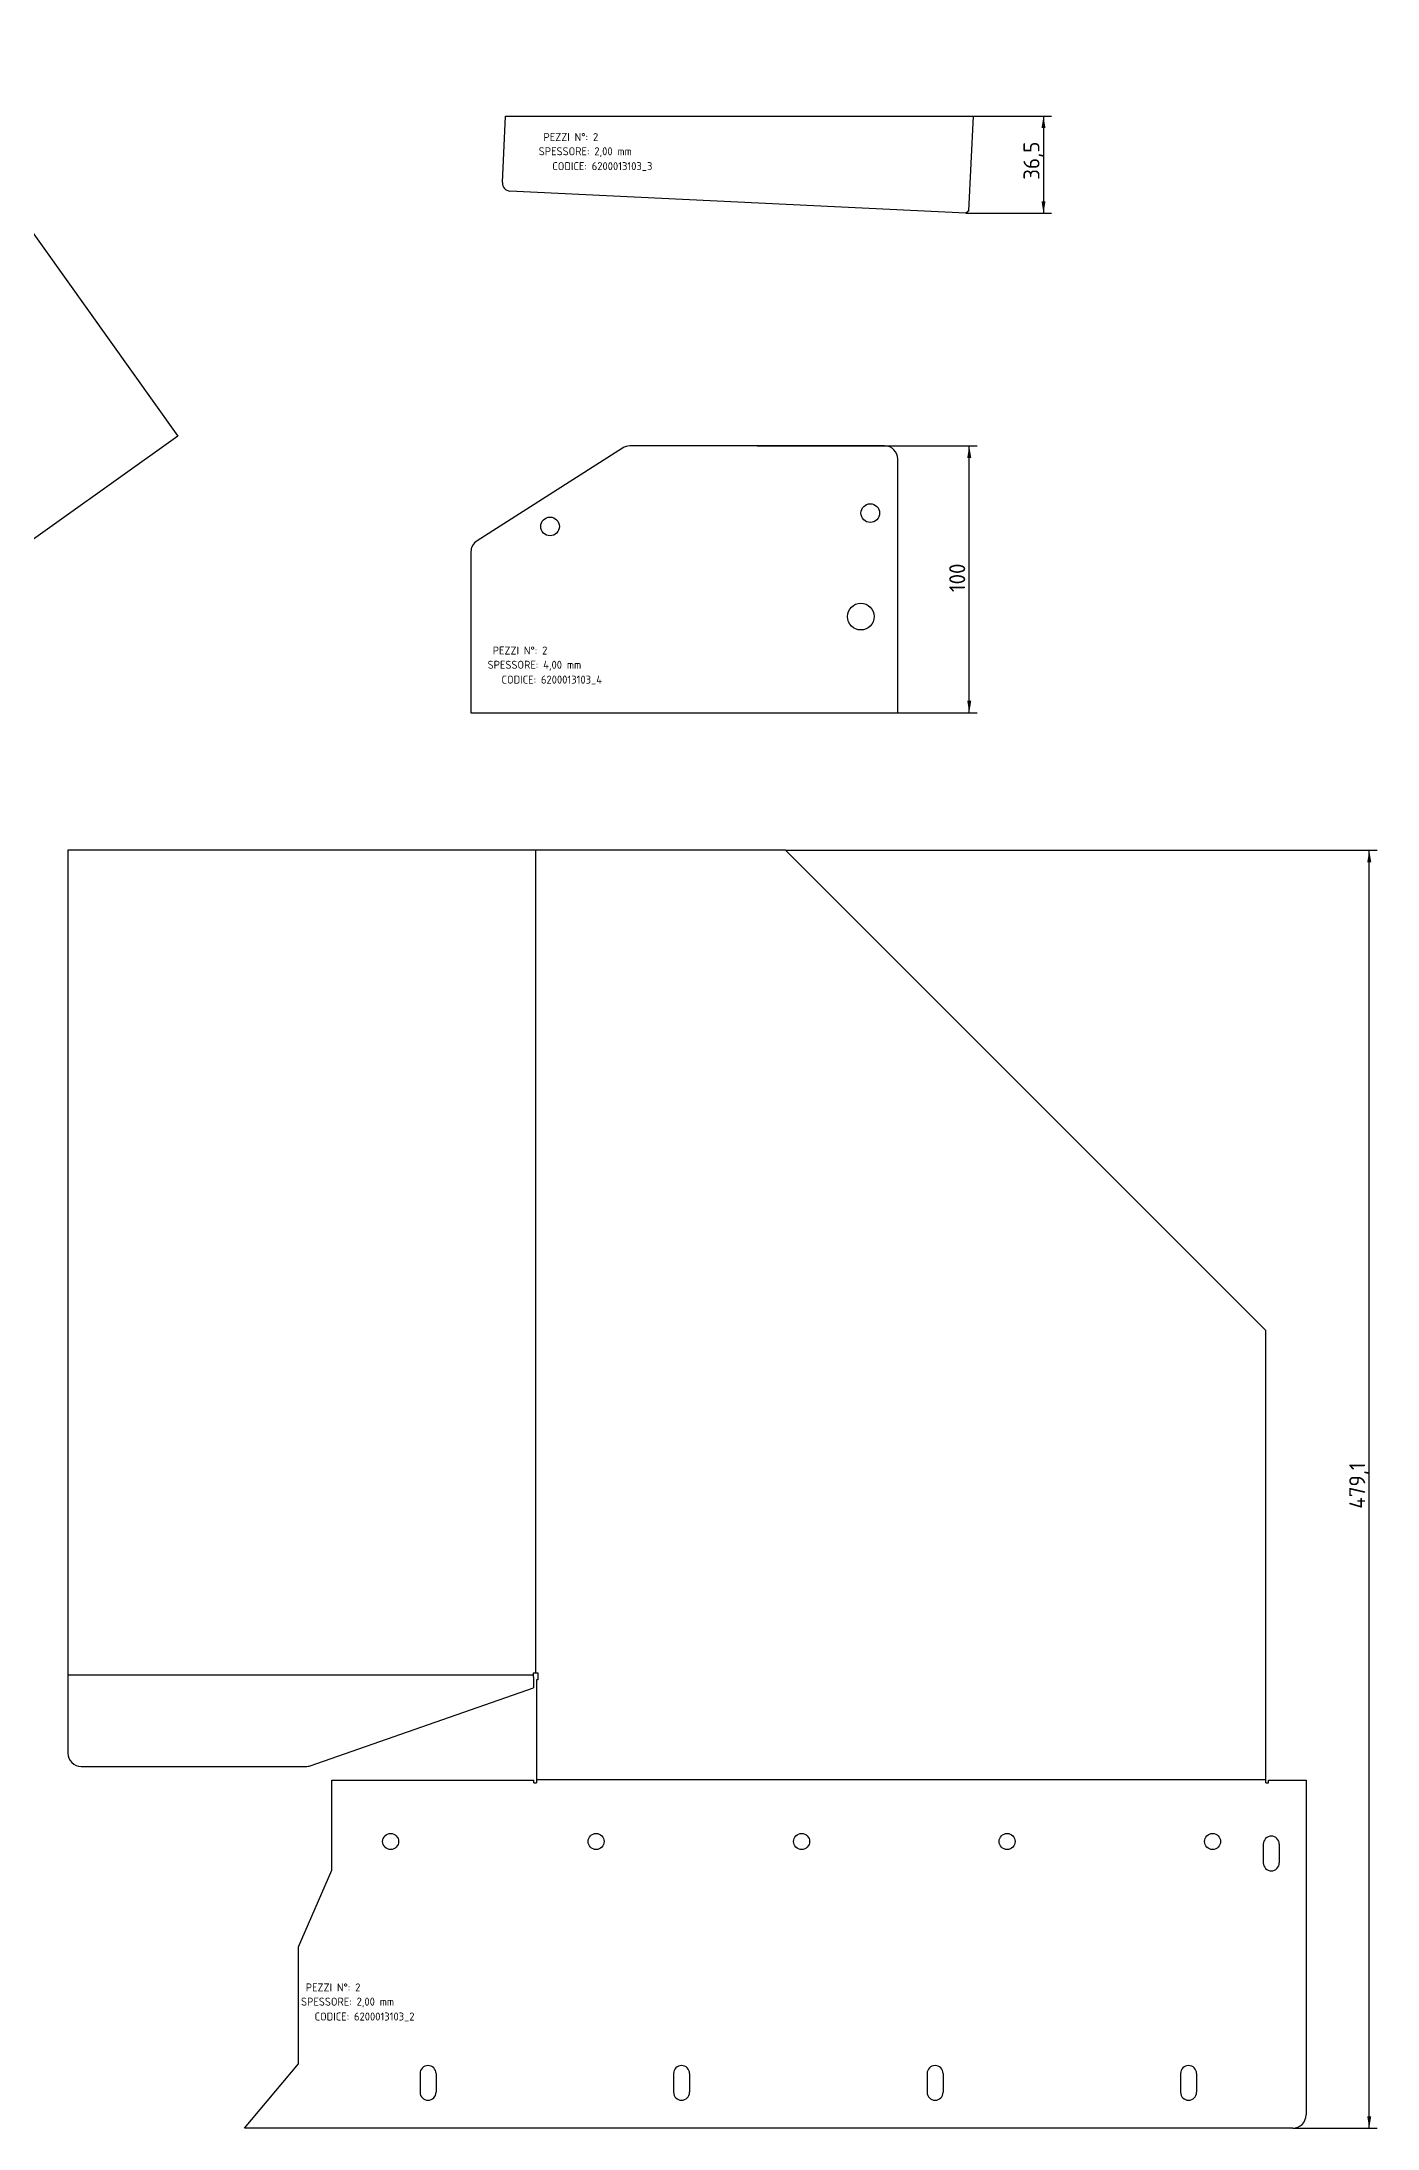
# Model space of a CAD drawing. Header units: millimetres. Extents: x 30 to 1009, y 23 to 825.
# Drawn here: x 509 to 1009, y 43 to 825 of the extents above; entities that cross this region are included whole.
import ezdxf
from ezdxf.entities.mleader import LeaderData, LeaderLine
from ezdxf.enums import TextEntityAlignment as Align
from ezdxf.lldxf.tags import DXFTag
from ezdxf.math import Vec2, Vec3

# ---------------------------------------------------------------- set-up
doc = ezdxf.new("R2010")
doc.units = ezdxf.units.MM
for name, color, linetype in [('6200013103_1', 7, 'Continuous'), ('6200013103_2', 7, 'Continuous'), ('6200013103_3', 7, 'Continuous'), ('6200013103_4', 7, 'Continuous'), ('Default', 7, 'Continuous')]:
    doc.layers.add(name, color=color, linetype=linetype)
doc.styles.add('SEACAD_Solid_Edge_ISO', font='seiso.ttf')
tags = doc.linetypes.add('CENTER2', pattern=[28.575, 19.05, -3.175, 3.175, -3.175]).pattern_tags.tags
tags[10:11] = [DXFTag(74, 4), DXFTag(75, 0), DXFTag(340, '0'), DXFTag(46, 0.0), DXFTag(50, 0.0), DXFTag(44, 0.0), DXFTag(45, 0.0)]
tags[8:9] = [DXFTag(74, 4), DXFTag(75, 0), DXFTag(340, '0'), DXFTag(46, 0.0), DXFTag(50, 0.0), DXFTag(44, 0.0), DXFTag(45, 0.0)]
tags[6:7] = [DXFTag(74, 4), DXFTag(75, 0), DXFTag(340, '0'), DXFTag(46, 0.0), DXFTag(50, 0.0), DXFTag(44, 0.0), DXFTag(45, 0.0)]
tags[4:5] = [DXFTag(74, 4), DXFTag(75, 0), DXFTag(340, '0'), DXFTag(46, 0.0), DXFTag(50, 0.0), DXFTag(44, 0.0), DXFTag(45, 0.0)]
doc.dimstyles.new('DVK_System', dxfattribs={"dimtxt": 6, "dimasz": 4.5, "dimexe": 3, "dimexo": 0, "dimgap": 1.5, "dimtad": 1, "dimtxsty": 'SEACAD_Solid_Edge_ISO', "dimblk1": '_SE_FILLED', "dimblk2": '_SE_FILLED', "dimsah": 1, "dimcen": 3, "dimazin": 0, "dimtfac": 0.5, "dimtdec": 3, "dimtmove": 0, "dimatfit": 3, "dimfxl": 1, "dimarcsym": 0})

# ---------------------------------------------------------------- blocks, each defined once
blk = doc.blocks.new('SE')
at = {"layer": '6200013103_1', "color": 7, "linetype": 'Continuous'}
for p, q in [((30.04, 676.93), (135.51, 824.79)), ((454.57, 824.79), (560.04, 676.93)), ((172.54, 575.28), (30.04, 676.93)), ((560.04, 676.93), (417.54, 575.28)), ((213.04, 659.93), (377.04, 659.93)), ((208.04, 654.93), (208.04, 482.34)), ((382.04, 482.34), (382.04, 654.93)), ((172.54, 482.34), (172.54, 575.28)), ((417.54, 575.28), (417.54, 482.34)), ((172.54, 482.34), (172.54, 481.04)), ((172.54, 227.31), (172.54, 481.04)), ((208.04, 481.04), (208.04, 482.34)), ((208.04, 481.04), (208.04, 227.31)), ((382.04, 481.04), (382.04, 482.34)), ((382.04, 227.31), (382.04, 481.04)), ((417.54, 482.34), (417.54, 481.04)), ((417.54, 481.04), (417.54, 227.31)), ((172.54, 227.31), (172.54, 226)), ((208.04, 226), (208.04, 227.31)), ((382.04, 226), (382.04, 227.31)), ((417.54, 227.31), (417.54, 226)), ((172.54, 59.42), (172.54, 226)), ((208.04, 226), (208.04, 123.42)), ((382.04, 123.42), (382.04, 226)), ((417.54, 226), (417.54, 59.42)), ((213.04, 118.42), (377.04, 118.42)), ((172.54, 56.81), (172.54, 59.42)), ((172.54, 44.81), (172.54, 56.81)), ((417.54, 59.42), (417.54, 56.81)), ((417.54, 56.81), (417.54, 44.81)), ((262.54, 54.31), (237.54, 54.31)), ((262.54, 49.31), (237.54, 49.31)), ((352.54, 54.31), (327.54, 54.31)), ((352.54, 49.31), (327.54, 49.31)), ((172.54, 44.81), (417.54, 44.81))]:
    blk.add_line(p, q, dxfattribs=at)
at = {"layer": '6200013103_1', "color": 7, "linetype": 'CENTER2'}
for p, q in [((172.54, 481.69), (208.04, 481.69)), ((382.04, 481.69), (417.54, 481.69)), ((172.54, 226.66), (208.04, 226.66)), ((382.04, 226.66), (417.54, 226.66)), ((417.54, 58.12), (172.54, 58.12))]:
    blk.add_line(p, q, dxfattribs=at)
at = {"layer": '6200013103_1', "color": 7, "linetype": 'Continuous'}
for centre in [(132.54, 797.43), (457.54, 797.43), (295.04, 704.43), (295.04, 666.93), (200.54, 354.17), (389.54, 354.17)]:
    blk.add_circle(centre, 3.5, dxfattribs=at)
for centre, radius, start, end in [((295.04, 1089.43), 309, 238.91733, 301.08267), ((213.04, 654.93), 5, 90, 180), ((377.04, 654.93), 5, 0, 90), ((213.04, 123.42), 5, 180, 270), ((377.04, 123.42), 5, 270, 0), ((237.54, 51.81), 2.5, 90, 270), ((262.54, 51.81), 2.5, 270, 90), ((327.54, 51.81), 2.5, 90, 270), ((352.54, 51.81), 2.5, 270, 90)]:
    blk.add_arc(centre, radius, start, end, dxfattribs=at)
blk = doc.blocks.new('SE1')
at = {"layer": '6200013103_2', "color": 7, "linetype": 'Continuous'}
for p, q in [((693.31, 521.73), (518.79, 521.73)), ((518.79, 521.73), (518.79, 213.29)), ((694.89, 521.73), (693.31, 521.73)), ((787.73, 521.73), (694.89, 521.73)), ((787.73, 521.73), (967.73, 341.73)), ((967.73, 174.73), (967.73, 341.73)), ((518.79, 213.29), (518.79, 211.69)), ((518.79, 211.69), (518.79, 183.26)), ((693.31, 213.29), (694.89, 213.29)), ((693.31, 211.69), (693.31, 213.29)), ((693.31, 211.69), (693.31, 207.69)), ((694.89, 213.29), (694.89, 210.73)), ((609.58, 178.53), (693.31, 207.69)), ((694.37, 210.73), (694.37, 174.73)), ((694.89, 210.73), (694.37, 210.73)), ((523.79, 178.26), (607.94, 178.26)), ((617.73, 173.12), (693.37, 173.12)), ((617.73, 139.37), (617.73, 173.12)), ((693.37, 172.12), (693.37, 173.12)), ((693.37, 172.12), (694.37, 172.12)), ((694.37, 174.73), (694.37, 172.12)), ((967.73, 172.12), (967.73, 174.73)), ((967.73, 172.12), (968.73, 172.12)), ((968.73, 172.12), (968.73, 173.12)), ((968.73, 173.12), (982.73, 173.12)), ((982.73, 173.12), (982.73, 47.62)), ((966.73, 149.12), (966.73, 142.12)), ((972.73, 149.12), (972.73, 142.12)), ((605.23, 110.62), (617.73, 139.37)), ((605.23, 66.82), (605.23, 110.62)), ((584.92, 42.62), (605.23, 66.82)), ((650.73, 63.12), (650.73, 56.12)), ((656.73, 63.12), (656.73, 56.12)), ((745.73, 63.12), (745.73, 56.12)), ((751.73, 63.12), (751.73, 56.12)), ((840.73, 63.12), (840.73, 56.12)), ((846.73, 63.12), (846.73, 56.12)), ((935.73, 63.12), (935.73, 56.12)), ((941.73, 63.12), (941.73, 56.12)), ((977.73, 42.62), (584.92, 42.62))]:
    blk.add_line(p, q, dxfattribs=at)
at = {"layer": '6200013103_2', "color": 7, "linetype": 'CENTER2'}
for p, q in [((694.1, 213.29), (694.1, 521.73)), ((693.31, 212.49), (518.79, 212.49)), ((694.37, 173.42), (967.73, 173.42))]:
    blk.add_line(p, q, dxfattribs=at)
at = {"layer": '6200013103_2', "color": 7, "linetype": 'Continuous'}
for centre in [(639.73, 150.12), (716.73, 150.12), (793.73, 150.12), (870.73, 150.12), (947.73, 150.12)]:
    blk.add_circle(centre, 3, dxfattribs=at)
for centre, radius, start, end in [((523.79, 183.26), 5, 180, 270), ((607.94, 183.26), 5, 270, 289.20289), ((969.73, 149.12), 3, 0, 180), ((969.73, 142.12), 3, 180, 0), ((653.73, 63.12), 3, 0, 180), ((748.73, 63.12), 3, 0, 180), ((843.73, 63.12), 3, 0, 180), ((938.73, 63.12), 3, 0, 180), ((653.73, 56.12), 3, 180, 0), ((748.73, 56.12), 3, 180, 0), ((843.73, 56.12), 3, 180, 0), ((938.73, 56.12), 3, 180, 0), ((977.73, 47.62), 5, 270, 0)]:
    blk.add_arc(centre, radius, start, end, dxfattribs=at)
blk = doc.blocks.new('SE2')
at = {"layer": '6200013103_3', "color": 7, "linetype": 'Continuous'}
for p, q in [((681.58, 771.97), (682.8, 796.94)), ((682.8, 796.94), (858.07, 796.94)), ((856.34, 761.42), (858.07, 796.94)), ((855.29, 760.47), (684.43, 768.82)), ((856.34, 761.42), (855.29, 760.47))]:
    blk.add_line(p, q, dxfattribs=at)
blk.add_arc((684.58, 771.82), 3, 177.2, 267.2, dxfattribs=at)
blk = doc.blocks.new('SE3')
at = {"layer": '6200013103_4', "color": 7, "linetype": 'Continuous'}
for p, q in [((824.8, 673.27), (729.34, 673.27)), ((726.65, 672.48), (672.11, 637.74)), ((829.8, 573.27), (829.8, 668.27)), ((669.8, 633.52), (669.8, 573.27)), ((669.8, 573.27), (829.8, 573.27))]:
    blk.add_line(p, q, dxfattribs=at)
for centre, radius in [((819.46, 648.09), 3.5), ((699.46, 643.09), 3.5), ((815.92, 609.29), 5)]:
    blk.add_circle(centre, radius, dxfattribs=at)
for centre, start, end in [((729.34, 668.27), 90, 122.5), ((824.8, 668.27), 0, 90), ((674.8, 633.52), 122.5, 180)]:
    blk.add_arc(centre, 5, start, end, dxfattribs=at)
blk = doc.blocks.new('DMBLK87')
at = {"layer": 'Default', "linetype": 'Continuous'}
for points in [[(1007.17, 517.23), (1006.42, 521.73), (1005.67, 517.23)], [(1007.17, 47.12), (1005.67, 47.12), (1006.42, 42.62)]]:
    blk.add_hatch(color=7, dxfattribs=at).paths.add_polyline_path(points)
at = {"layer": 'Default', "color": 7, "linetype": 'Continuous'}
for p, q in [((787.73, 521.73), (1009.42, 521.73)), ((1006.42, 42.62), (1006.42, 521.73)), ((977.73, 42.62), (1009.42, 42.62))]:
    blk.add_line(p, q, dxfattribs=at)
at = {"layer": 'Default', "color": 7, "linetype": 'Continuous', "style": 'SEACAD_Solid_Edge_ISO'}
blk.add_text('479,1', height=6, rotation=90, dxfattribs=at).set_placement((998.92, 274.88), align=Align.TOP_LEFT)
blk = doc.blocks.new('_SE_FILLED')
at = {"color": 0}
blk.add_line((0, 0), (-1, 0), dxfattribs=at)
blk.add_solid([(0, 0), (-1, -0.1665), (-1, 0.1665), (0, 0)], dxfattribs=at)
blk = doc.blocks.new('DMBLK88')
at = {"layer": 'Default', "linetype": 'Continuous'}
for points in [[(857.29, 668.77), (856.54, 673.27), (855.79, 668.77)], [(857.29, 577.77), (855.79, 577.77), (856.54, 573.27)]]:
    blk.add_hatch(color=7, dxfattribs=at).paths.add_polyline_path(points)
at = {"layer": 'Default', "color": 7, "linetype": 'Continuous'}
for p, q in [((777.07, 673.27), (859.54, 673.27)), ((856.54, 573.27), (856.54, 673.27)), ((829.8, 573.27), (859.54, 573.27))]:
    blk.add_line(p, q, dxfattribs=at)
at = {"layer": 'Default', "color": 7, "linetype": 'Continuous', "style": 'SEACAD_Solid_Edge_ISO'}
blk.add_text('100', height=6, rotation=90, dxfattribs=at).set_placement((849.04, 618.49), align=Align.TOP_LEFT)
blk = doc.blocks.new('DMBLK89')
at = {"layer": 'Default', "linetype": 'Continuous'}
for points in [[(885.11, 792.44), (884.36, 796.94), (883.61, 792.44)], [(885.11, 764.97), (883.61, 764.97), (884.36, 760.47)]]:
    blk.add_hatch(color=7, dxfattribs=at).paths.add_polyline_path(points)
at = {"layer": 'Default', "color": 7, "linetype": 'Continuous'}
for p, q in [((858.07, 796.94), (887.36, 796.94)), ((884.36, 796.94), (884.36, 760.47)), ((855.29, 760.47), (887.36, 760.47))]:
    blk.add_line(p, q, dxfattribs=at)
at = {"layer": 'Default', "color": 7, "linetype": 'Continuous', "style": 'SEACAD_Solid_Edge_ISO'}
blk.add_text('36,5', height=6, rotation=90, dxfattribs=at).set_placement((876.86, 773.04), align=Align.TOP_LEFT)

msp = doc.modelspace()

# ---------------------------------------------------------------- block references
at = {"layer": 'Default'}
for name in ['SE', 'SE2', 'SE3', 'SE1']:
    msp.add_blockref(name, (0, 0), dxfattribs=at)

# ---------------------------------------------------------------- dimensions: what is measured, and where the dimension line sits
at = {"layer": 'Default', "color": 7, "linetype": 'Continuous'}
for base, p1, p2, picture, middle in [((884.364, 760.469), (858.074, 796.938), (855.289, 760.469), 'DMBLK89', (884.364, 778.703)), ((856.542, 673.267), (829.8, 573.267), (777.068, 673.267), 'DMBLK88', (856.542, 623.267)), ((1006.424, 521.727), (977.726, 42.619), (694.886, 521.727), 'DMBLK87', (1006.424, 282.173))]:
    dim = msp.add_linear_dim(base=base, p1=p1, p2=p2, angle=90, text='\\A1;<>', dimstyle='DVK_System', override={"dimdec": 1}, dxfattribs=at)
    dim.commit()
    dim.dimension.update_dxf_attribs({"geometry": picture, "text_midpoint": middle, "dimtype": 160})

# ---------------------------------------------------------------- leaders
ml = msp.add_multileader_mtext('Standard', dxfattribs=at)
ml.set_content('{\\pxsm0.9;\\fSolid Edge ISO|b0||i0||c0|p34;\\W1.;PEZZI N°: 2\\P}', color=256)
ml.set_leader_properties()
ml.build(insert=Vec2(0, 0))
ml.multileader.update_dxf_attribs({"dogleg_length": 0, "arrow_head_size": 2.25})
ctx = ml.context
ctx.base_point, ctx.char_height, ctx.arrow_head_size, ctx.landing_gap_size = Vec3(697.521, 789.056), 3, 2.25, 1.05
ctx.text_align_type = 1
ctx.mtext.insert, ctx.mtext.alignment = Vec3(707.237, 790.561), 2
ml = msp.add_multileader_mtext('Standard', dxfattribs=at)
ml.set_content('{\\pxsm0.9;\\fSolid Edge ISO|b0||i0||c0|p34;\\W1.;SPESSORE: 2,00 mm\\P}', color=256)
ml.set_leader_properties()
ml.build(insert=Vec2(0, 0))
ml.multileader.update_dxf_attribs({"dogleg_length": 0, "arrow_head_size": 2.25})
ctx = ml.context
ctx.base_point, ctx.char_height, ctx.arrow_head_size, ctx.landing_gap_size = Vec3(697.313, 783.495), 3, 2.25, 1.05
ctx.text_align_type = 1
ctx.mtext.insert, ctx.mtext.alignment = Vec3(712.665, 785.226), 2
ml = msp.add_multileader_mtext('Standard', dxfattribs=at)
ml.set_content('{\\pxsm0.9;\\fSolid Edge ISO|b0||i0||c0|p34;\\W1.;CODICE: 6200013103_3\\P}', color=256)
ml.set_leader_properties()
ml.build(insert=Vec2(0, 0))
ml.multileader.update_dxf_attribs({"dogleg_length": 0, "arrow_head_size": 2.25})
ctx = ml.context
ctx.base_point, ctx.char_height, ctx.arrow_head_size, ctx.landing_gap_size = Vec3(698.313, 778.134), 3, 2.25, 1.05
ctx.mtext.insert = Vec3(700.313, 779.649)
ml = msp.add_multileader_mtext('Standard', dxfattribs=at)
ml.set_content('{\\pxsm0.9;\\fSolid Edge ISO|b0||i0||c0|p34;\\W1.;PEZZI N°: 2\\P}', color=256)
ml.set_leader_properties()
ml.build(insert=Vec2(0, 0))
ml.multileader.update_dxf_attribs({"dogleg_length": 0, "arrow_head_size": 2.25})
ctx = ml.context
ctx.base_point, ctx.char_height, ctx.arrow_head_size, ctx.landing_gap_size = Vec3(678.492, 596.575), 3, 2.25, 1.05
ctx.text_align_type = 1
ctx.mtext.insert, ctx.mtext.alignment = Vec3(688.208, 598.08), 2
ml = msp.add_multileader_mtext('Standard', dxfattribs=at)
ml.set_content('{\\pxsm0.9;\\fSolid Edge ISO|b0||i0||c0|p34;\\W1.;SPESSORE: 4,00 mm\\P}', color=256)
ml.set_leader_properties()
ml.build(insert=Vec2(0, 0))
ml.multileader.update_dxf_attribs({"dogleg_length": 0, "arrow_head_size": 2.25})
ctx = ml.context
ctx.base_point, ctx.char_height, ctx.arrow_head_size, ctx.landing_gap_size = Vec3(678.297, 591.014), 3, 2.25, 1.05
ctx.text_align_type = 1
ctx.mtext.insert, ctx.mtext.alignment = Vec3(693.602, 592.745), 2
ml = msp.add_multileader_mtext('Standard', dxfattribs=at)
ml.set_content('{\\pxsm0.9;\\fSolid Edge ISO|b0||i0||c0|p34;\\W1.;CODICE: 6200013103_4\\P}', color=256)
ml.set_leader_properties()
ml.build(insert=Vec2(0, 0))
ml.multileader.update_dxf_attribs({"dogleg_length": 0, "arrow_head_size": 2.25})
ctx = ml.context
ctx.base_point, ctx.char_height, ctx.arrow_head_size, ctx.landing_gap_size = Vec3(679.285, 585.653), 3, 2.25, 1.05
ctx.mtext.insert = Vec3(681.285, 587.168)
ml = msp.add_multileader_mtext('Standard', dxfattribs=at)
ml.set_content('{\\pxsm0.9;\\fSolid Edge ISO|b0||i0||c0|p34;\\W1.;PEZZI N°: 2\\P}', color=256)
ml.set_leader_properties()
ml.build(insert=Vec2(0, 0))
ml.multileader.update_dxf_attribs({"dogleg_length": 0, "arrow_head_size": 2.25})
ctx = ml.context
ctx.base_point, ctx.char_height, ctx.arrow_head_size, ctx.landing_gap_size = Vec3(608.44, 95.415), 3, 2.25, 1.05
ctx.text_align_type = 1
ctx.mtext.insert, ctx.mtext.alignment = Vec3(618.156, 96.919), 2
ml = msp.add_multileader_mtext('Standard', dxfattribs=at)
ml.set_content('{\\pxsm0.9;\\fSolid Edge ISO|b0||i0||c0|p34;\\W1.;SPESSORE: 2,00 mm\\P}', color=256)
ml.set_leader_properties()
ml.build(insert=Vec2(0, 0))
ml.multileader.update_dxf_attribs({"dogleg_length": 0, "arrow_head_size": 2.25})
ctx = ml.context
ctx.base_point, ctx.char_height, ctx.arrow_head_size, ctx.landing_gap_size = Vec3(608.232, 89.853), 3, 2.25, 1.05
ctx.text_align_type = 1
ctx.mtext.insert, ctx.mtext.alignment = Vec3(623.584, 91.584), 2
ml = msp.add_multileader_mtext('Standard', dxfattribs=at)
ml.set_content('{\\pxsm0.9;\\fSolid Edge ISO|b0||i0||c0|p34;\\W1.;CODICE: 6200013103_2\\P}', color=256)
ml.set_leader_properties()
ml.build(insert=Vec2(0, 0))
ml.multileader.update_dxf_attribs({"dogleg_length": 0, "arrow_head_size": 2.25})
ctx = ml.context
ctx.base_point, ctx.char_height, ctx.arrow_head_size, ctx.landing_gap_size = Vec3(609.233, 84.493), 3, 2.25, 1.05
ctx.mtext.insert = Vec3(611.233, 86.008)

doc.saveas('drawing.dxf')
